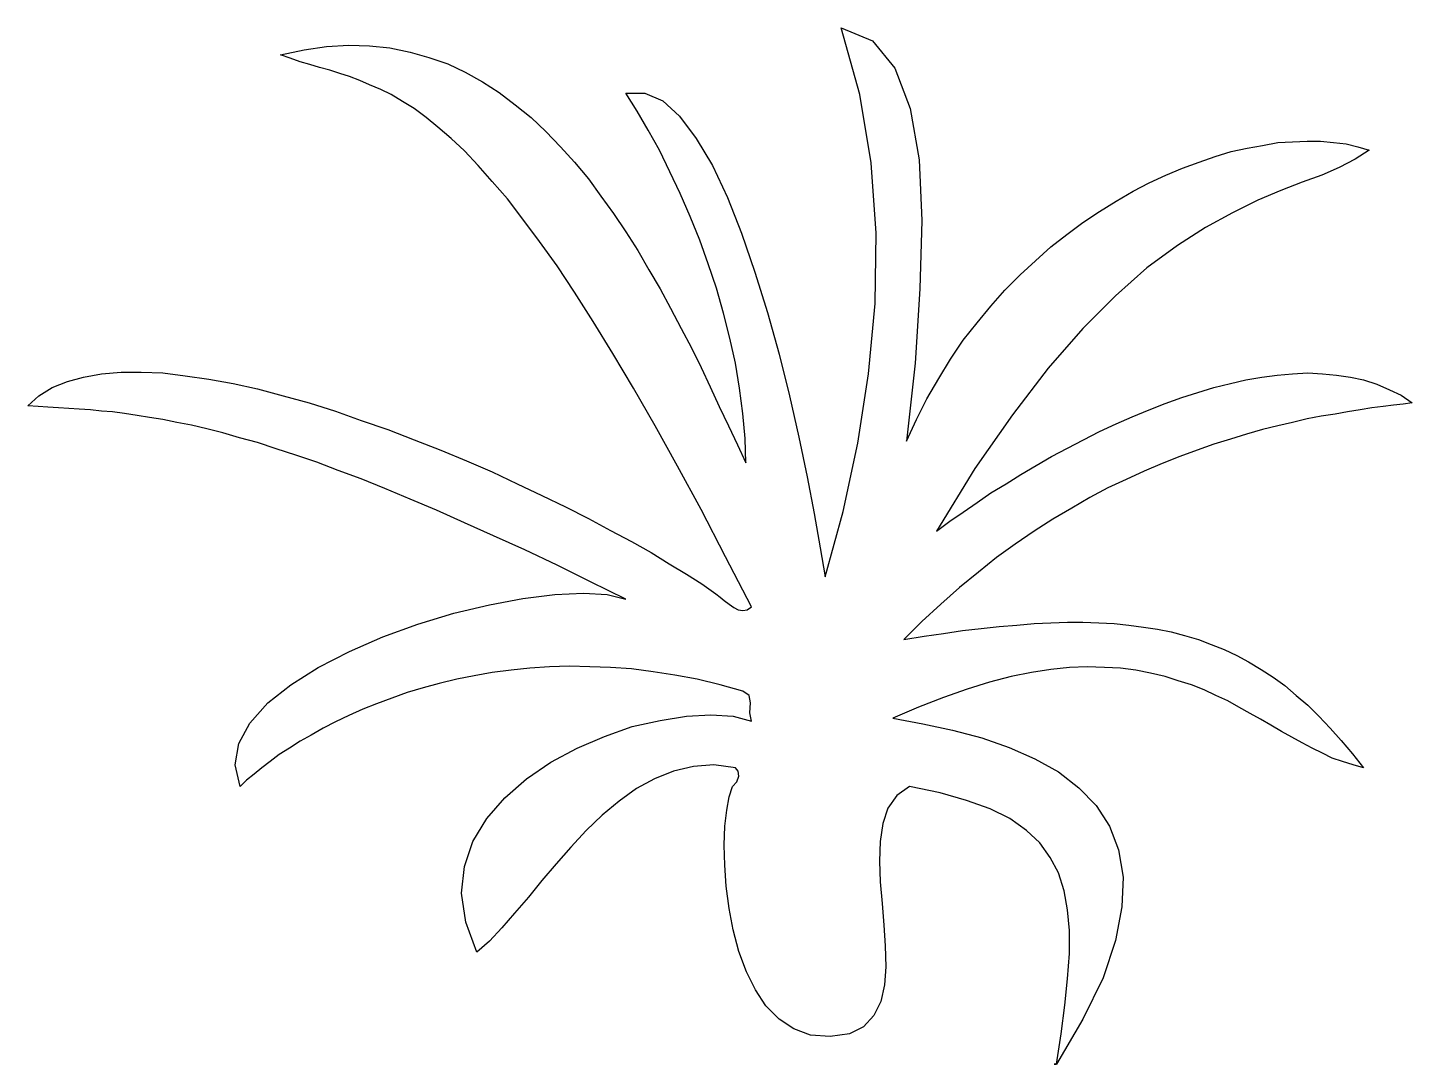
# Model space of a CAD drawing. Header units: millimetres. Extents: x 452.599 to 453.104, y 2607.833 to 2608.212.
import ezdxf

# ---------------------------------------------------------------- set-up
doc = ezdxf.new("R2010")
doc.units = ezdxf.units.MM
doc.header["$LTSCALE"] = 10
doc.layers.add('Vegetais', color=94, linetype='Continuous')

msp = doc.modelspace()

# ---------------------------------------------------------------- linework, layer by layer
at = {"layer": 'Vegetais'}
msp.add_lwpolyline([(452.59921, 2608.07355), (452.60328, 2608.0771), (452.6081, 2608.08015), (452.61369, 2608.08244), (452.61954, 2608.08397), (452.62615, 2608.08524), (452.63326, 2608.08574), (452.64063, 2608.08574), (452.64851, 2608.08549), (452.65664, 2608.08447), (452.66528, 2608.0832), (452.67417, 2608.08168), (452.68306, 2608.07965), (452.69247, 2608.0771), (452.70187, 2608.07456), (452.71152, 2608.07151), (452.72092, 2608.06821), (452.73058, 2608.06491), (452.74024, 2608.0611), (452.74989, 2608.05729), (452.75929, 2608.05347), (452.7687, 2608.04941), (452.77784, 2608.04509), (452.78674, 2608.04077), (452.79538, 2608.0367), (452.80376, 2608.03238), (452.81189, 2608.02806), (452.81952, 2608.024), (452.82663, 2608.01993), (452.83324, 2608.01587), (452.83959, 2608.01206), (452.84518, 2608.0085), (452.85026, 2608.00494), (452.85179, 2608.00367), (452.85331, 2608.0024), (452.85509, 2608.00113), (452.85687, 2607.99986), (452.85839, 2607.9991), (452.86017, 2607.99884), (452.8617, 2607.9991), (452.86322, 2608.00011), (452.85382, 2608.01841), (452.84493, 2608.03569), (452.83629, 2608.05144), (452.82815, 2608.06618), (452.82028, 2608.0799), (452.81265, 2608.09261), (452.80554, 2608.10429), (452.79868, 2608.11497), (452.79233, 2608.12462), (452.78597, 2608.13352), (452.77988, 2608.14165), (452.77429, 2608.14902), (452.7687, 2608.15537), (452.76361, 2608.16121), (452.75853, 2608.16655), (452.7537, 2608.17112), (452.74888, 2608.17519), (452.74456, 2608.17874), (452.74024, 2608.18205), (452.73592, 2608.18459), (452.73185, 2608.18713), (452.72804, 2608.18891), (452.72397, 2608.19069), (452.72042, 2608.19221), (452.7166, 2608.19374), (452.71305, 2608.19475), (452.70949, 2608.19602), (452.70568, 2608.19704), (452.70212, 2608.19806), (452.69856, 2608.19907), (452.69501, 2608.20034), (452.69145, 2608.20161), (452.70009, 2608.20339), (452.70822, 2608.20466), (452.71635, 2608.20517), (452.72397, 2608.20492), (452.73134, 2608.20415), (452.73871, 2608.20263), (452.74557, 2608.2006), (452.75243, 2608.19831), (452.75879, 2608.19526), (452.76514, 2608.1917), (452.77124, 2608.18789), (452.77708, 2608.18332), (452.78292, 2608.17874), (452.78826, 2608.17366), (452.7936, 2608.16807), (452.79868, 2608.16248), (452.80376, 2608.15638), (452.80833, 2608.15003), (452.81291, 2608.14368), (452.81748, 2608.13707), (452.8218, 2608.13021), (452.82587, 2608.1231), (452.82993, 2608.11624), (452.83374, 2608.10912), (452.83756, 2608.10175), (452.84137, 2608.09464), (452.84493, 2608.08752), (452.84823, 2608.08041), (452.85153, 2608.07329), (452.85484, 2608.06618), (452.85814, 2608.05932), (452.86119, 2608.05271), (452.86093, 2608.0616), (452.86017, 2608.07075), (452.8589, 2608.0799), (452.85738, 2608.08905), (452.85534, 2608.0982), (452.85306, 2608.10734), (452.85052, 2608.11649), (452.84747, 2608.12538), (452.84442, 2608.13402), (452.84086, 2608.14266), (452.8373, 2608.15105), (452.83349, 2608.15893), (452.82968, 2608.1668), (452.82561, 2608.17417), (452.82155, 2608.18103), (452.81748, 2608.18764), (452.82434, 2608.18764), (452.83095, 2608.18484), (452.83705, 2608.17925), (452.84315, 2608.17112), (452.84899, 2608.16121), (452.85458, 2608.14952), (452.85966, 2608.13656), (452.86449, 2608.12233), (452.86906, 2608.1076), (452.87338, 2608.09235), (452.8772, 2608.0771), (452.8805, 2608.06211), (452.88355, 2608.04763), (452.88609, 2608.03416), (452.88838, 2608.02171), (452.89016, 2608.01104), (452.89676, 2608.03492), (452.9021, 2608.05983), (452.90591, 2608.08524), (452.90845, 2608.1109), (452.9087, 2608.13656), (452.90693, 2608.16223), (452.90286, 2608.18713), (452.896, 2608.21152), (452.90743, 2608.2067), (452.91557, 2608.19679), (452.92116, 2608.18205), (452.92446, 2608.16324), (452.92547, 2608.14114), (452.92471, 2608.11624), (452.92293, 2608.08905), (452.91988, 2608.06059), (452.92344, 2608.06847), (452.92725, 2608.07609), (452.93157, 2608.08346), (452.93589, 2608.09057), (452.94047, 2608.09743), (452.94555, 2608.10379), (452.95063, 2608.10988), (452.95571, 2608.11573), (452.9613, 2608.12132), (452.96689, 2608.1264), (452.97248, 2608.13148), (452.97833, 2608.13606), (452.98417, 2608.14038), (452.99027, 2608.14444), (452.99637, 2608.14825), (453.00247, 2608.15181), (453.00831, 2608.15486), (453.01441, 2608.15765), (453.02051, 2608.1602), (453.02661, 2608.16248), (453.03245, 2608.16452), (453.0383, 2608.16629), (453.04414, 2608.16756), (453.04973, 2608.16858), (453.05532, 2608.1696), (453.06066, 2608.16985), (453.06599, 2608.17011), (453.07082, 2608.17011), (453.07565, 2608.1696), (453.08022, 2608.16909), (453.08454, 2608.16807), (453.08861, 2608.1668), (453.08353, 2608.1635), (453.07768, 2608.16045), (453.07133, 2608.15765), (453.06421, 2608.15511), (453.05634, 2608.15206), (453.04795, 2608.14851), (453.0388, 2608.14393), (453.02889, 2608.1386), (453.01873, 2608.13199), (453.00755, 2608.12386), (452.99611, 2608.1137), (452.98417, 2608.10175), (452.97147, 2608.08727), (452.95851, 2608.07024), (452.94479, 2608.05068), (452.93081, 2608.02781), (452.93564, 2608.03137), (452.94047, 2608.03467), (452.94555, 2608.03823), (452.95063, 2608.04179), (452.95622, 2608.04509), (452.96156, 2608.04839), (452.96715, 2608.05169), (452.97274, 2608.055), (452.97858, 2608.05805), (452.98443, 2608.0611), (452.99027, 2608.06415), (452.99637, 2608.06694), (453.00221, 2608.06948), (453.00831, 2608.07202), (453.01416, 2608.07431), (453.02025, 2608.0766), (453.0261, 2608.07838), (453.03194, 2608.08015), (453.03804, 2608.08168), (453.04363, 2608.08295), (453.04948, 2608.08397), (453.05507, 2608.08473), (453.06066, 2608.08524), (453.06625, 2608.08549), (453.07158, 2608.08524), (453.07666, 2608.08473), (453.08175, 2608.08397), (453.08657, 2608.08295), (453.0914, 2608.08142), (453.09598, 2608.07939), (453.1003, 2608.07736), (453.10436, 2608.07456), (453.10106, 2608.07406), (453.0975, 2608.0738), (453.09369, 2608.07329), (453.08962, 2608.07279), (453.0853, 2608.07202), (453.08073, 2608.07126), (453.07616, 2608.0705), (453.07107, 2608.06974), (453.06599, 2608.06872), (453.06066, 2608.06745), (453.05532, 2608.06618), (453.04973, 2608.06491), (453.04389, 2608.06313), (453.03804, 2608.06135), (453.03194, 2608.05957), (453.02584, 2608.05729), (453.01949, 2608.055), (453.01314, 2608.05246), (453.00653, 2608.04966), (452.99993, 2608.04661), (452.99332, 2608.04356), (452.98671, 2608.04001), (452.98011, 2608.03619), (452.97325, 2608.03213), (452.96639, 2608.02781), (452.95952, 2608.02298), (452.95266, 2608.01815), (452.94606, 2608.01282), (452.9392, 2608.00723), (452.93234, 2608.00113), (452.92547, 2607.99478), (452.91887, 2607.98817), (452.92624, 2607.98944), (452.93335, 2607.99046), (452.94021, 2607.99147), (452.94707, 2607.99224), (452.95368, 2607.993), (452.96003, 2607.99351), (452.96639, 2607.99401), (452.97248, 2607.99427), (452.97858, 2607.99452), (452.98417, 2607.99452), (452.99002, 2607.99427), (452.99561, 2607.99401), (453.00094, 2607.99351), (453.00628, 2607.99274), (453.01136, 2607.99198), (453.01644, 2607.99097), (453.02127, 2607.98969), (453.02635, 2607.98817), (453.03093, 2607.98639), (453.03575, 2607.98461), (453.04033, 2607.98233), (453.04465, 2607.98004), (453.04922, 2607.97724), (453.05354, 2607.97445), (453.05786, 2607.9714), (453.06193, 2607.96784), (453.06625, 2607.96428), (453.07031, 2607.96022), (453.07438, 2607.9559), (453.07844, 2607.95133), (453.08251, 2607.9465), (453.08657, 2607.94142), (453.08276, 2607.94243), (453.07895, 2607.9437), (453.07514, 2607.94497), (453.07158, 2607.94675), (453.06777, 2607.94853), (453.06421, 2607.95056), (453.0604, 2607.9526), (453.05659, 2607.95463), (453.05278, 2607.95692), (453.04897, 2607.9592), (453.04516, 2607.96124), (453.04109, 2607.96352), (453.03702, 2607.96581), (453.03271, 2607.96784), (453.02839, 2607.96987), (453.02381, 2607.97165), (453.01898, 2607.97318), (453.01416, 2607.9747), (453.00882, 2607.97597), (453.00348, 2607.97699), (452.99789, 2607.97775), (452.99205, 2607.97801), (452.9857, 2607.97826), (452.97934, 2607.97801), (452.97248, 2607.97724), (452.96537, 2607.97623), (452.958, 2607.9747), (452.95012, 2607.97267), (452.94199, 2607.97013), (452.93335, 2607.96708), (452.9242, 2607.96352), (452.9148, 2607.95946), (452.92573, 2607.95742), (452.93666, 2607.95514), (452.94733, 2607.95234), (452.95724, 2607.94878), (452.96664, 2607.94472), (452.97528, 2607.93989), (452.98265, 2607.93405), (452.989, 2607.92769), (452.99383, 2607.92007), (452.99713, 2607.91143), (452.99891, 2607.90152), (452.9984, 2607.8906), (452.99611, 2607.8784), (452.99154, 2607.86468), (452.98417, 2607.84969), (452.97452, 2607.83317), (452.97375, 2607.83317), (452.97375, 2607.83317), (452.97426, 2607.83317), (452.97452, 2607.83317), (452.97629, 2607.84435), (452.97757, 2607.85477), (452.97858, 2607.86442), (452.97934, 2607.87357), (452.97934, 2607.88196), (452.97858, 2607.88958), (452.97731, 2607.89644), (452.97528, 2607.90305), (452.97223, 2607.90864), (452.96842, 2607.91397), (452.96359, 2607.91855), (452.95749, 2607.92287), (452.95038, 2607.92642), (452.94174, 2607.92947), (452.93208, 2607.93227), (452.9209, 2607.93455), (452.91633, 2607.93125), (452.91302, 2607.92668), (452.91125, 2607.92109), (452.91023, 2607.91448), (452.90997, 2607.90737), (452.91023, 2607.89974), (452.91099, 2607.89187), (452.9115, 2607.88399), (452.91201, 2607.87637), (452.91226, 2607.86874), (452.91175, 2607.86214), (452.91048, 2607.85604), (452.90794, 2607.85096), (452.90413, 2607.84689), (452.89905, 2607.84435), (452.89193, 2607.84333), (452.88482, 2607.84384), (452.87872, 2607.84613), (452.87338, 2607.84969), (452.86856, 2607.85451), (452.86475, 2607.86036), (452.86144, 2607.86696), (452.85865, 2607.87433), (452.85661, 2607.88221), (452.85509, 2607.89009), (452.85407, 2607.89822), (452.85356, 2607.90584), (452.85331, 2607.91321), (452.85356, 2607.92007), (452.85433, 2607.92592), (452.85509, 2607.93074), (452.85636, 2607.93455), (452.85788, 2607.93633), (452.85865, 2607.93837), (452.85839, 2607.94015), (452.85738, 2607.94142), (452.8495, 2607.94243), (452.84213, 2607.94192), (452.83476, 2607.94015), (452.8279, 2607.93735), (452.82129, 2607.93379), (452.81494, 2607.92922), (452.80884, 2607.92414), (452.803, 2607.91855), (452.79741, 2607.91245), (452.79207, 2607.90635), (452.78674, 2607.90025), (452.78191, 2607.89415), (452.77683, 2607.88831), (452.77225, 2607.88297), (452.76768, 2607.87814), (452.76311, 2607.87408), (452.75904, 2607.88501), (452.75751, 2607.89568), (452.75853, 2607.90533), (452.76158, 2607.91448), (452.76666, 2607.92287), (452.77327, 2607.93049), (452.78115, 2607.93735), (452.79004, 2607.94345), (452.7997, 2607.94853), (452.80961, 2607.95285), (452.81977, 2607.95641), (452.82993, 2607.95869), (452.83959, 2607.96022), (452.84848, 2607.96073), (452.85661, 2607.96022), (452.86322, 2607.95844), (452.86271, 2607.96149), (452.86297, 2607.96505), (452.86246, 2607.96784), (452.86017, 2607.96937), (452.85179, 2607.97165), (452.8434, 2607.97369), (452.83527, 2607.97521), (452.82739, 2607.97648), (452.81952, 2607.9775), (452.81189, 2607.97801), (452.80427, 2607.97826), (452.7969, 2607.97851), (452.78953, 2607.97826), (452.78242, 2607.97775), (452.77556, 2607.97699), (452.7687, 2607.97623), (452.76209, 2607.97496), (452.75574, 2607.97369), (452.74938, 2607.97216), (452.74354, 2607.97064), (452.7377, 2607.96886), (452.7321, 2607.96683), (452.72651, 2607.96479), (452.72143, 2607.96276), (452.71635, 2607.96047), (452.71152, 2607.95819), (452.70695, 2607.9559), (452.70263, 2607.95336), (452.69856, 2607.95107), (452.69475, 2607.94853), (452.69094, 2607.94624), (452.68764, 2607.9437), (452.68459, 2607.94142), (452.68179, 2607.93913), (452.679, 2607.93684), (452.67671, 2607.93455), (452.67493, 2607.94243), (452.6762, 2607.95031), (452.68027, 2607.95768), (452.68688, 2607.96505), (452.69526, 2607.97165), (452.70517, 2607.97801), (452.7166, 2607.98385), (452.7288, 2607.98919), (452.74151, 2607.99376), (452.75472, 2607.99783), (452.76768, 2608.00087), (452.77988, 2608.00316), (452.79156, 2608.00469), (452.80198, 2608.00519), (452.81062, 2608.00469), (452.81748, 2608.00291), (452.80452, 2608.00926), (452.79233, 2608.01536), (452.78064, 2608.02095), (452.7692, 2608.02603), (452.75853, 2608.03086), (452.74837, 2608.03543), (452.73871, 2608.0395), (452.72956, 2608.04331), (452.72092, 2608.04687), (452.71254, 2608.04992), (452.70466, 2608.05297), (452.69704, 2608.05551), (452.68992, 2608.05779), (452.68306, 2608.06008), (452.67646, 2608.06186), (452.67036, 2608.06364), (452.66451, 2608.06516), (452.65892, 2608.06643), (452.65359, 2608.06745), (452.64851, 2608.06847), (452.64368, 2608.06923), (452.6391, 2608.06999), (452.63453, 2608.07075), (452.63021, 2608.07126), (452.62615, 2608.07151), (452.62208, 2608.07202), (452.61801, 2608.07228), (452.6142, 2608.07253), (452.61039, 2608.07279), (452.60658, 2608.07304), (452.60302, 2608.07329), (452.59921, 2608.07355)], dxfattribs=at)

doc.saveas('drawing.dxf')
